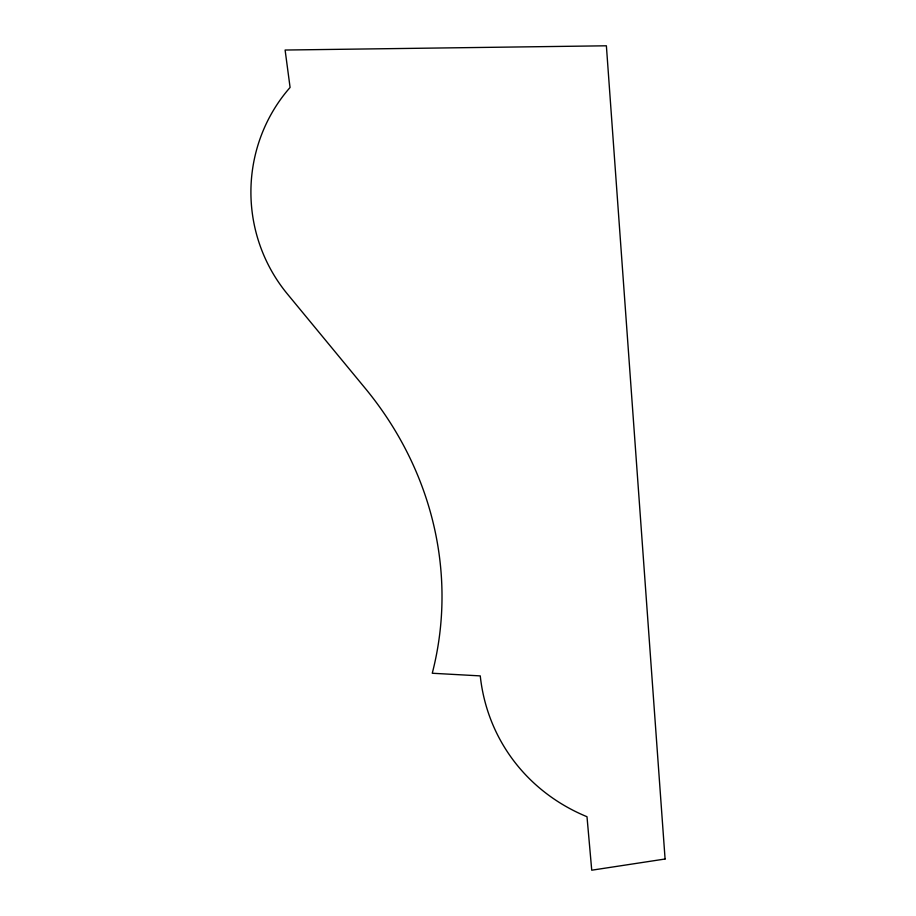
<?xml version="1.0" encoding="UTF-8"?>
<svg xmlns="http://www.w3.org/2000/svg" width="916" height="916" viewBox="0 0 916 916"><rect width="100%" height="100%" fill="white"/><g stroke="black" fill="none" stroke-linecap="round" stroke-linejoin="round"><path stroke-width="1.37" d="M665.085 859.013L591.736 870.2L586.996 816.717A204.119 185.318 -31 0 1 480.259 675.893L432.26 673.249A365.312 334.397 10.6 0 0 365.175 388.247L287.384 293.979A157.415 154.014 83.7 0 1 290.086 87.455L285.105 50.037L606.381 45.8L665.085 859.013"/></g></svg>
